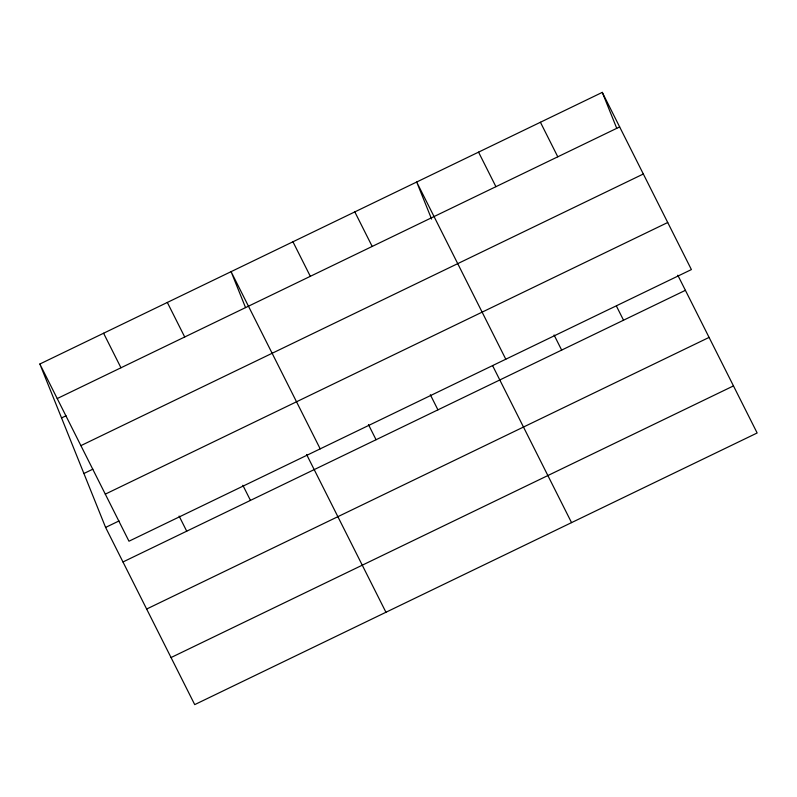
<?xml version="1.0" encoding="UTF-8"?>
<svg xmlns="http://www.w3.org/2000/svg" width="797" height="797" viewBox="0 0 797 797"><rect width="100%" height="100%" fill="white"/><g stroke="black" fill="none" stroke-linecap="round" stroke-linejoin="round"><path stroke-width="1.2" d="M39.85 364.02L602.283 92.382L691.397 269.575L128.975 541.213L39.85 364.02L105.602 527.425L194.717 704.618L757.15 432.98L677.799 275.214M57.225 398.56L619.658 126.922M61.548 417.937L66.021 415.775M80.905 445.633L643.328 174.005M83.904 473.498L92.85 469.174M105.294 494.14L667.727 222.502M105.602 527.425L119.022 520.939M122.977 561.965L685.4 290.327M146.648 609.038L709.081 337.41M171.046 657.545L733.469 385.907M540.416 122.26L557.79 156.81M616.479 306.178L623.533 320.215M478.549 152.137L495.923 186.687M554.064 334.979L561.666 350.092M505.796 359.218L416.682 182.025L431.595 219.095M492.745 365.933L571.549 522.623M354.814 211.902L372.189 246.442M430.33 394.734L437.932 409.847M292.947 241.78L310.322 276.33M368.463 424.612L376.064 439.725M320.195 448.86L231.08 271.657L245.546 307.612M306.596 454.499L385.947 612.265M167.33 302.442L184.705 336.992M242.856 485.283L250.457 500.396M103.59 333.236L120.965 367.776M179.116 516.067L186.717 531.181M602.283 92.382L616.748 128.327"/></g></svg>
